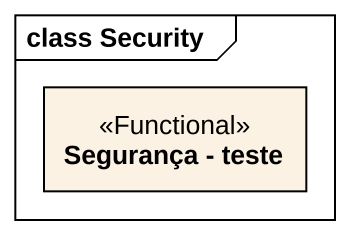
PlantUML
@startuml
mainframe class Security
hide circle
hide empty members
class "Segurança - teste" as Segurança_teste <<Functional>>
@enduml
